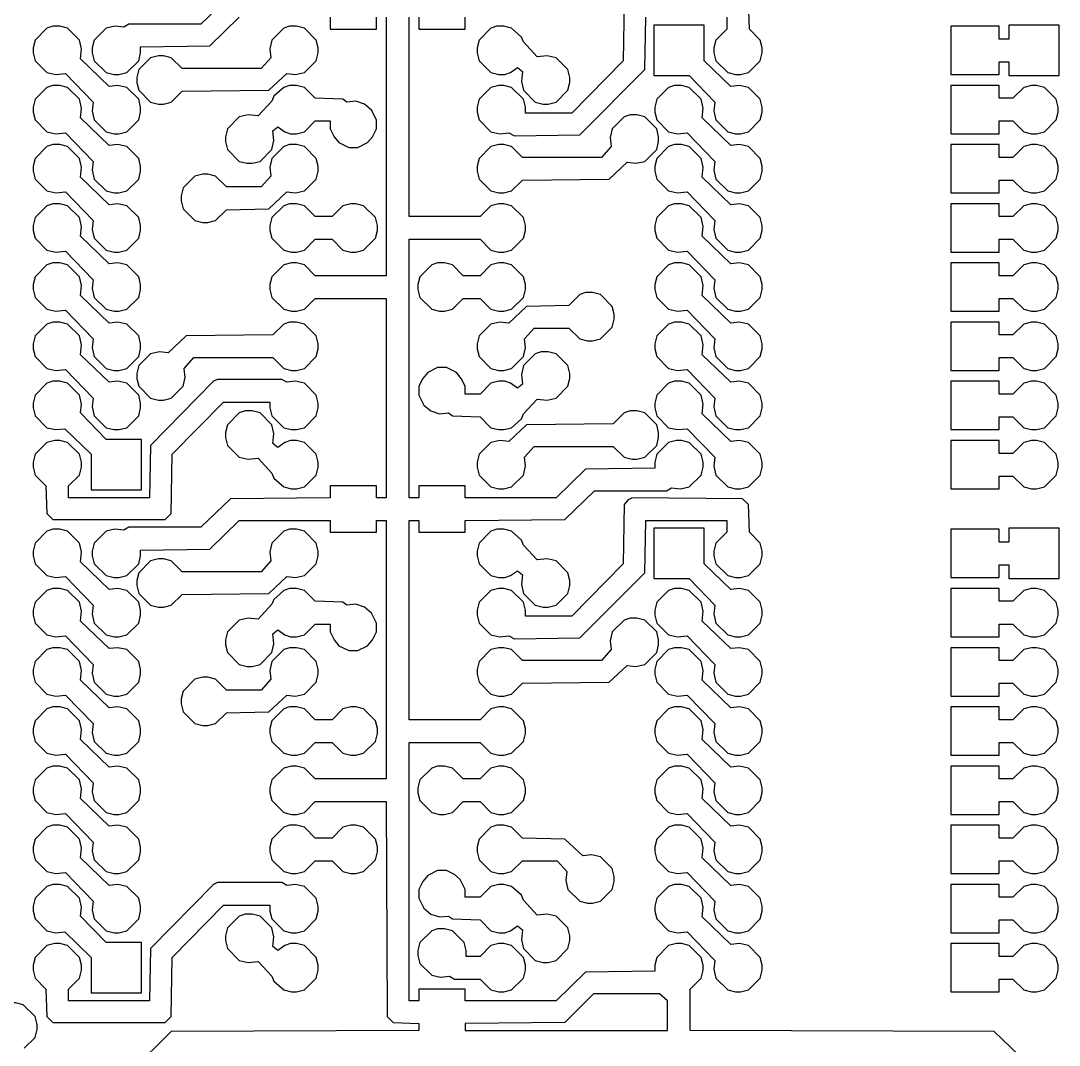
# Model space of a CAD drawing. Header units: millimetres. Extents: x 2 to 82, y 1 to 183.
# Drawn here: x 37.15 to 81.7, y 51.27 to 95.23 of the extents above; entities that cross this region are included whole.
import ezdxf

# ---------------------------------------------------------------- set-up
doc = ezdxf.new("R2010")
doc.units = ezdxf.units.MM
doc.layers.add('Default', color=70, linetype='Continuous')

msp = doc.modelspace()

# ---------------------------------------------------------------- linework, layer by layer
at = {"layer": 'Default'}
for points in [[(46.143333, 96.308333), (44.873333, 95.080667), (41.783, 95.080667), (41.571333, 94.953667), (41.190333, 94.996), (40.809333, 94.911333), (40.301333, 94.403333), (40.216667, 94.064667), (40.216667, 93.853), (40.301333, 93.514333), (40.809333, 93.006333), (41.148, 92.921667), (41.359667, 92.921667), (41.698333, 93.006333), (42.206333, 93.514333), (42.291, 93.853), (42.291, 94.107), (45.254333, 94.149333), (46.524333, 95.377)], [(63.034333, 96.054333), (62.992, 93.514333), (60.790667, 91.270667), (58.801, 91.270667), (58.801, 91.524667), (58.716333, 91.863333), (58.208333, 92.371333), (57.869667, 92.456), (57.658, 92.456), (57.319333, 92.371333), (56.811333, 91.863333), (56.726667, 91.524667), (56.726667, 91.313), (56.811333, 90.974333), (57.319333, 90.466333), (57.700333, 90.381667), (58.081333, 90.424), (58.335333, 90.297), (61.129333, 90.339333), (63.923333, 93.133333), (63.965667, 95.377)], [(67.437, 95.377), (67.437, 94.869), (66.971333, 94.403333), (66.886667, 94.064667), (66.886667, 93.853), (66.971333, 93.514333), (67.479333, 93.006333), (67.818, 92.921667), (68.029667, 92.921667), (68.368333, 93.006333), (68.876333, 93.514333), (68.961, 93.853), (68.961, 94.064667), (68.876333, 94.403333), (68.410667, 94.869), (68.368333, 96.054333)], [(52.832, 95.377), (52.832, 84.285667), (49.784, 84.285667), (49.318333, 84.751333), (48.979667, 84.836), (48.768, 84.836), (48.429333, 84.751333), (47.921333, 84.243333), (47.836667, 83.904667), (47.836667, 83.693), (47.921333, 83.354333), (48.429333, 82.846333), (48.768, 82.761667), (48.979667, 82.761667), (49.318333, 82.846333), (49.784, 83.312), (52.832, 83.312), (52.832, 74.760667), (52.408667, 74.760667), (52.408667, 75.268667), (50.419, 75.268667), (50.419, 74.760667), (46.143333, 74.718333), (44.873333, 73.490667), (41.783, 73.490667), (41.571333, 73.363667), (41.190333, 73.406), (40.809333, 73.321333), (40.301333, 72.813333), (40.216667, 72.474667), (40.216667, 72.263), (40.301333, 71.924333), (40.809333, 71.416333), (41.148, 71.331667), (41.359667, 71.331667), (41.698333, 71.416333), (42.206333, 71.924333), (42.291, 72.263), (42.291, 72.517), (45.254333, 72.559333), (46.524333, 73.787), (50.419, 73.787), (50.419, 73.279), (52.408667, 73.279), (52.408667, 73.787), (52.832, 73.787), (52.832, 62.695667), (49.784, 62.695667), (49.318333, 63.161333), (48.979667, 63.246), (48.768, 63.246), (48.429333, 63.161333), (47.921333, 62.653333), (47.836667, 62.314667), (47.836667, 62.103), (47.921333, 61.764333), (48.429333, 61.256333), (48.768, 61.171667), (48.979667, 61.171667), (49.318333, 61.256333), (49.784, 61.722), (52.832, 61.722), (52.874333, 52.493333), (53.128333, 52.239333), (54.229, 52.197), (54.229, 51.900667), (43.603333, 51.858333), (38.523333, 46.820667)], [(50.419, 95.377), (50.419, 94.869), (52.408667, 94.869), (52.408667, 95.377)], [(80.306333, 50.503667), (78.909333, 51.858333), (65.870667, 51.900667), (65.870667, 53.678667), (66.336333, 54.144333), (66.421, 54.483), (66.421, 54.694667), (66.336333, 55.033333), (65.828333, 55.541333), (65.489667, 55.626), (65.278, 55.626), (64.939333, 55.541333), (64.431333, 55.033333), (64.346667, 54.694667), (64.346667, 54.440667), (61.383333, 54.398333), (60.113333, 53.170667), (56.218667, 53.170667), (56.218667, 53.678667), (54.229, 53.678667), (54.229, 53.170667), (53.805667, 53.170667), (53.805667, 64.262), (56.853667, 64.262), (57.319333, 63.796333), (57.658, 63.711667), (57.869667, 63.711667), (58.208333, 63.796333), (58.716333, 64.304333), (58.801, 64.643), (58.801, 64.854667), (58.716333, 65.193333), (58.208333, 65.701333), (57.869667, 65.786), (57.658, 65.786), (57.319333, 65.701333), (56.853667, 65.235667), (53.805667, 65.235667), (53.805667, 73.787), (54.229, 73.787), (54.229, 73.279), (56.218667, 73.279), (56.218667, 73.787), (60.494333, 73.829333), (61.764333, 75.057), (64.854667, 75.057), (65.066333, 75.184), (65.447333, 75.141667), (65.828333, 75.226333), (66.336333, 75.734333), (66.421, 76.073), (66.421, 76.284667), (66.336333, 76.623333), (65.828333, 77.131333), (65.489667, 77.216), (65.278, 77.216), (64.939333, 77.131333), (64.431333, 76.623333), (64.346667, 76.284667), (64.346667, 76.030667), (61.383333, 75.988333), (60.113333, 74.760667), (56.218667, 74.760667), (56.218667, 75.268667), (54.229, 75.268667), (54.229, 74.760667), (53.805667, 74.760667), (53.805667, 85.852), (56.853667, 85.852), (57.319333, 85.386333), (57.658, 85.301667), (57.869667, 85.301667), (58.208333, 85.386333), (58.716333, 85.894333), (58.801, 86.233), (58.801, 86.444667), (58.716333, 86.783333), (58.208333, 87.291333), (57.869667, 87.376), (57.658, 87.376), (57.319333, 87.291333), (56.853667, 86.825667), (53.805667, 86.825667), (53.805667, 95.377)], [(54.229, 95.377), (54.229, 94.869), (56.218667, 94.869), (56.218667, 95.377)], [(38.523333, 94.996), (38.523333, 94.996), (38.269333, 94.911333), (37.761333, 94.403333), (37.676667, 94.064667), (37.676667, 93.853), (37.761333, 93.514333), (38.269333, 93.006333), (38.650333, 92.921667), (39.073667, 92.964), (40.259, 91.736333), (40.216667, 91.355333), (40.301333, 90.974333), (40.809333, 90.466333), (41.148, 90.381667), (41.359667, 90.381667), (41.698333, 90.466333), (42.206333, 90.974333), (42.291, 91.313), (42.291, 91.524667), (42.206333, 91.863333), (41.698333, 92.371333), (41.317333, 92.456), (40.936333, 92.413667), (39.708667, 93.599), (39.751, 94.022333), (39.666333, 94.403333), (39.158333, 94.911333), (38.819667, 94.996), (38.523333, 94.996)], [(48.683333, 94.996), (48.683333, 94.996), (48.429333, 94.911333), (47.921333, 94.403333), (47.836667, 94.022333), (47.879, 93.641333), (47.455667, 93.175667), (44.069, 93.175667), (43.603333, 93.641333), (43.264667, 93.726), (43.053, 93.726), (42.714333, 93.641333), (42.206333, 93.133333), (42.121667, 92.794667), (42.121667, 92.583), (42.206333, 92.244333), (42.714333, 91.736333), (43.053, 91.651667), (43.264667, 91.651667), (43.603333, 91.736333), (44.069, 92.202), (47.794333, 92.244333), (48.556333, 92.964), (48.937333, 92.921667), (49.318333, 93.006333), (49.826333, 93.514333), (49.911, 93.853), (49.911, 94.064667), (49.826333, 94.403333), (49.318333, 94.911333), (48.979667, 94.996), (48.683333, 94.996)], [(57.573333, 94.996), (57.573333, 94.996), (57.319333, 94.911333), (56.811333, 94.403333), (56.726667, 94.064667), (56.726667, 93.853), (56.811333, 93.514333), (57.319333, 93.006333), (57.658, 92.921667), (57.912, 92.921667), (58.166, 93.006333), (58.462333, 93.218), (58.674, 93.048667), (58.631667, 92.625333), (58.716333, 92.244333), (59.224333, 91.736333), (59.563, 91.651667), (59.774667, 91.651667), (60.113333, 91.736333), (60.621333, 92.244333), (60.706, 92.583), (60.706, 92.794667), (60.621333, 93.133333), (60.113333, 93.641333), (59.732333, 93.726), (59.309, 93.683667), (58.716333, 94.318667), (58.631667, 94.530333), (58.208333, 94.911333), (57.869667, 94.996), (57.573333, 94.996)], [(64.304333, 95.038333), (64.304333, 95.038333), (64.304333, 92.879333), (65.828333, 92.879333), (66.929, 91.736333), (66.886667, 91.355333), (66.971333, 90.974333), (67.479333, 90.466333), (67.818, 90.381667), (68.029667, 90.381667), (68.368333, 90.466333), (68.876333, 90.974333), (68.961, 91.313), (68.961, 91.524667), (68.876333, 91.863333), (68.368333, 92.371333), (67.987333, 92.456), (67.606333, 92.413667), (66.463333, 93.514333), (66.463333, 95.038333), (64.304333, 95.038333)], [(79.544333, 95.038333), (79.544333, 95.038333), (79.544333, 94.445667), (79.121, 94.445667), (79.121, 94.996), (77.046667, 94.996), (77.046667, 92.921667), (79.121, 92.921667), (79.121, 93.472), (79.544333, 93.472), (79.544333, 92.879333), (81.703333, 92.879333), (81.703333, 95.038333), (79.544333, 95.038333)], [(38.523333, 92.456), (38.523333, 92.456), (38.269333, 92.371333), (37.761333, 91.863333), (37.676667, 91.524667), (37.676667, 91.313), (37.761333, 90.974333), (38.269333, 90.466333), (38.650333, 90.381667), (39.073667, 90.424), (40.259, 89.196333), (40.216667, 88.815333), (40.301333, 88.434333), (40.809333, 87.926333), (41.148, 87.841667), (41.359667, 87.841667), (41.698333, 87.926333), (42.206333, 88.434333), (42.291, 88.773), (42.291, 88.984667), (42.206333, 89.323333), (41.698333, 89.831333), (41.317333, 89.916), (40.936333, 89.873667), (39.708667, 91.059), (39.751, 91.482333), (39.666333, 91.863333), (39.158333, 92.371333), (38.819667, 92.456), (38.523333, 92.456)], [(48.683333, 92.456), (48.683333, 92.456), (48.429333, 92.371333), (48.006, 91.990333), (47.921333, 91.778667), (47.328667, 91.143667), (46.905333, 91.186), (46.524333, 91.101333), (46.016333, 90.593333), (45.931667, 90.254667), (45.931667, 90.043), (46.016333, 89.704333), (46.524333, 89.196333), (46.863, 89.111667), (47.074667, 89.111667), (47.413333, 89.196333), (47.921333, 89.704333), (48.006, 90.085333), (47.963667, 90.508667), (48.175333, 90.678), (48.471667, 90.466333), (48.725667, 90.381667), (48.979667, 90.381667), (49.318333, 90.466333), (49.784, 90.932), (50.419, 90.932), (50.419, 90.593333), (50.588333, 90.254667), (50.8, 90.000667), (51.223333, 89.789), (51.604333, 89.789), (52.027667, 90.000667), (52.239333, 90.254667), (52.408667, 90.593333), (52.408667, 90.974333), (52.197, 91.397667), (51.900667, 91.651667), (51.519667, 91.778667), (51.138667, 91.736333), (50.969333, 91.863333), (49.784, 91.905667), (49.318333, 92.371333), (48.979667, 92.456), (48.683333, 92.456)], [(65.193333, 92.456), (65.193333, 92.456), (64.939333, 92.371333), (64.431333, 91.863333), (64.346667, 91.524667), (64.346667, 91.313), (64.431333, 90.974333), (64.939333, 90.466333), (65.320333, 90.381667), (65.743667, 90.424), (66.929, 89.196333), (66.886667, 88.815333), (66.971333, 88.434333), (67.479333, 87.926333), (67.818, 87.841667), (68.029667, 87.841667), (68.368333, 87.926333), (68.876333, 88.434333), (68.961, 88.773), (68.961, 88.984667), (68.876333, 89.323333), (68.368333, 89.831333), (67.987333, 89.916), (67.606333, 89.873667), (66.378667, 91.059), (66.421, 91.482333), (66.336333, 91.863333), (65.828333, 92.371333), (65.489667, 92.456), (65.193333, 92.456)], [(77.046667, 92.456), (77.046667, 92.456), (77.046667, 90.381667), (79.121, 90.381667), (79.121, 90.932), (79.713667, 90.932), (80.179333, 90.466333), (80.518, 90.381667), (80.729667, 90.381667), (81.068333, 90.466333), (81.576333, 90.974333), (81.661, 91.313), (81.661, 91.524667), (81.576333, 91.863333), (81.068333, 92.371333), (80.729667, 92.456), (80.518, 92.456), (80.179333, 92.371333), (79.713667, 91.905667), (79.121, 91.905667), (79.121, 92.456), (77.046667, 92.456)], [(63.288333, 91.186), (63.288333, 91.186), (63.034333, 91.101333), (62.526333, 90.593333), (62.441667, 90.212333), (62.484, 89.831333), (62.060667, 89.365667), (58.674, 89.365667), (58.208333, 89.831333), (57.869667, 89.916), (57.658, 89.916), (57.319333, 89.831333), (56.811333, 89.323333), (56.726667, 88.984667), (56.726667, 88.773), (56.811333, 88.434333), (57.319333, 87.926333), (57.658, 87.841667), (57.869667, 87.841667), (58.208333, 87.926333), (58.674, 88.392), (62.399333, 88.434333), (63.161333, 89.154), (63.542333, 89.111667), (63.923333, 89.196333), (64.431333, 89.704333), (64.516, 90.043), (64.516, 90.254667), (64.431333, 90.593333), (63.923333, 91.101333), (63.584667, 91.186), (63.288333, 91.186)], [(38.523333, 89.916), (38.523333, 89.916), (38.269333, 89.831333), (37.761333, 89.323333), (37.676667, 88.984667), (37.676667, 88.773), (37.761333, 88.434333), (38.269333, 87.926333), (38.650333, 87.841667), (39.073667, 87.884), (40.259, 86.656333), (40.216667, 86.275333), (40.301333, 85.894333), (40.809333, 85.386333), (41.148, 85.301667), (41.359667, 85.301667), (41.698333, 85.386333), (42.206333, 85.894333), (42.291, 86.233), (42.291, 86.444667), (42.206333, 86.783333), (41.698333, 87.291333), (41.317333, 87.376), (40.936333, 87.333667), (39.708667, 88.519), (39.751, 88.942333), (39.666333, 89.323333), (39.158333, 89.831333), (38.819667, 89.916), (38.523333, 89.916)], [(48.683333, 89.916), (48.683333, 89.916), (48.429333, 89.831333), (47.921333, 89.323333), (47.836667, 88.942333), (47.879, 88.561333), (47.455667, 88.095667), (45.974, 88.095667), (45.508333, 88.561333), (45.169667, 88.646), (44.958, 88.646), (44.619333, 88.561333), (44.111333, 88.053333), (44.026667, 87.714667), (44.026667, 87.503), (44.111333, 87.164333), (44.619333, 86.656333), (44.958, 86.571667), (45.169667, 86.571667), (45.508333, 86.656333), (45.974, 87.122), (47.794333, 87.164333), (48.556333, 87.884), (48.937333, 87.841667), (49.318333, 87.926333), (49.826333, 88.434333), (49.911, 88.773), (49.911, 88.984667), (49.826333, 89.323333), (49.318333, 89.831333), (48.979667, 89.916), (48.683333, 89.916)], [(65.193333, 89.916), (65.193333, 89.916), (64.939333, 89.831333), (64.431333, 89.323333), (64.346667, 88.984667), (64.346667, 88.773), (64.431333, 88.434333), (64.939333, 87.926333), (65.320333, 87.841667), (65.743667, 87.884), (66.929, 86.656333), (66.886667, 86.275333), (66.971333, 85.894333), (67.479333, 85.386333), (67.818, 85.301667), (68.029667, 85.301667), (68.368333, 85.386333), (68.876333, 85.894333), (68.961, 86.233), (68.961, 86.444667), (68.876333, 86.783333), (68.368333, 87.291333), (67.987333, 87.376), (67.606333, 87.333667), (66.378667, 88.519), (66.421, 88.942333), (66.336333, 89.323333), (65.828333, 89.831333), (65.489667, 89.916), (65.193333, 89.916)], [(77.046667, 89.916), (77.046667, 89.916), (77.046667, 87.841667), (79.121, 87.841667), (79.121, 88.392), (79.713667, 88.392), (80.179333, 87.926333), (80.518, 87.841667), (80.729667, 87.841667), (81.068333, 87.926333), (81.576333, 88.434333), (81.661, 88.773), (81.661, 88.984667), (81.576333, 89.323333), (81.068333, 89.831333), (80.729667, 89.916), (80.518, 89.916), (80.179333, 89.831333), (79.713667, 89.365667), (79.121, 89.365667), (79.121, 89.916), (77.046667, 89.916)], [(38.523333, 87.376), (38.523333, 87.376), (38.269333, 87.291333), (37.761333, 86.783333), (37.676667, 86.444667), (37.676667, 86.233), (37.761333, 85.894333), (38.269333, 85.386333), (38.650333, 85.301667), (39.073667, 85.344), (40.259, 84.116333), (40.216667, 83.735333), (40.301333, 83.354333), (40.809333, 82.846333), (41.148, 82.761667), (41.359667, 82.761667), (41.698333, 82.846333), (42.206333, 83.354333), (42.291, 83.693), (42.291, 83.904667), (42.206333, 84.243333), (41.698333, 84.751333), (41.317333, 84.836), (40.936333, 84.793667), (39.708667, 85.979), (39.751, 86.402333), (39.666333, 86.783333), (39.158333, 87.291333), (38.819667, 87.376), (38.523333, 87.376)], [(48.683333, 87.376), (48.683333, 87.376), (48.429333, 87.291333), (47.921333, 86.783333), (47.836667, 86.444667), (47.836667, 86.233), (47.921333, 85.894333), (48.429333, 85.386333), (48.768, 85.301667), (48.979667, 85.301667), (49.318333, 85.386333), (49.784, 85.852), (50.503667, 85.852), (50.969333, 85.386333), (51.308, 85.301667), (51.519667, 85.301667), (51.858333, 85.386333), (52.366333, 85.894333), (52.451, 86.233), (52.451, 86.444667), (52.366333, 86.783333), (51.858333, 87.291333), (51.519667, 87.376), (51.308, 87.376), (50.969333, 87.291333), (50.503667, 86.825667), (49.784, 86.825667), (49.318333, 87.291333), (48.979667, 87.376), (48.683333, 87.376)], [(65.193333, 87.376), (65.193333, 87.376), (64.939333, 87.291333), (64.431333, 86.783333), (64.346667, 86.444667), (64.346667, 86.233), (64.431333, 85.894333), (64.939333, 85.386333), (65.320333, 85.301667), (65.743667, 85.344), (66.929, 84.116333), (66.886667, 83.735333), (66.971333, 83.354333), (67.479333, 82.846333), (67.818, 82.761667), (68.029667, 82.761667), (68.368333, 82.846333), (68.876333, 83.354333), (68.961, 83.693), (68.961, 83.904667), (68.876333, 84.243333), (68.368333, 84.751333), (67.987333, 84.836), (67.606333, 84.793667), (66.378667, 85.979), (66.421, 86.402333), (66.336333, 86.783333), (65.828333, 87.291333), (65.489667, 87.376), (65.193333, 87.376)], [(77.046667, 87.376), (77.046667, 87.376), (77.046667, 85.301667), (79.121, 85.301667), (79.121, 85.852), (79.713667, 85.852), (80.179333, 85.386333), (80.518, 85.301667), (80.729667, 85.301667), (81.068333, 85.386333), (81.576333, 85.894333), (81.661, 86.233), (81.661, 86.444667), (81.576333, 86.783333), (81.068333, 87.291333), (80.729667, 87.376), (80.518, 87.376), (80.179333, 87.291333), (79.713667, 86.825667), (79.121, 86.825667), (79.121, 87.376), (77.046667, 87.376)], [(38.523333, 84.836), (38.523333, 84.836), (38.269333, 84.751333), (37.761333, 84.243333), (37.676667, 83.904667), (37.676667, 83.693), (37.761333, 83.354333), (38.269333, 82.846333), (38.650333, 82.761667), (39.073667, 82.804), (40.259, 81.576333), (40.216667, 81.195333), (40.301333, 80.814333), (40.809333, 80.306333), (41.148, 80.221667), (41.359667, 80.221667), (41.698333, 80.306333), (42.206333, 80.814333), (42.291, 81.153), (42.291, 81.364667), (42.206333, 81.703333), (41.698333, 82.211333), (41.317333, 82.296), (40.936333, 82.253667), (39.708667, 83.439), (39.751, 83.862333), (39.666333, 84.243333), (39.158333, 84.751333), (38.819667, 84.836), (38.523333, 84.836)], [(55.033333, 84.836), (55.033333, 84.836), (54.779333, 84.751333), (54.271333, 84.243333), (54.186667, 83.904667), (54.186667, 83.693), (54.271333, 83.354333), (54.779333, 82.846333), (55.118, 82.761667), (55.329667, 82.761667), (55.668333, 82.846333), (56.134, 83.312), (56.853667, 83.312), (57.319333, 82.846333), (57.658, 82.761667), (57.869667, 82.761667), (58.208333, 82.846333), (58.716333, 83.354333), (58.801, 83.693), (58.801, 83.904667), (58.716333, 84.243333), (58.208333, 84.751333), (57.869667, 84.836), (57.658, 84.836), (57.319333, 84.751333), (56.853667, 84.285667), (56.134, 84.285667), (55.668333, 84.751333), (55.329667, 84.836), (55.033333, 84.836)], [(65.193333, 84.836), (65.193333, 84.836), (64.939333, 84.751333), (64.431333, 84.243333), (64.346667, 83.904667), (64.346667, 83.693), (64.431333, 83.354333), (64.939333, 82.846333), (65.320333, 82.761667), (65.743667, 82.804), (66.929, 81.576333), (66.886667, 81.195333), (66.971333, 80.814333), (67.479333, 80.306333), (67.818, 80.221667), (68.029667, 80.221667), (68.368333, 80.306333), (68.876333, 80.814333), (68.961, 81.153), (68.961, 81.364667), (68.876333, 81.703333), (68.368333, 82.211333), (67.987333, 82.296), (67.606333, 82.253667), (66.378667, 83.439), (66.421, 83.862333), (66.336333, 84.243333), (65.828333, 84.751333), (65.489667, 84.836), (65.193333, 84.836)], [(77.046667, 84.836), (77.046667, 84.836), (77.046667, 82.761667), (79.121, 82.761667), (79.121, 83.312), (79.713667, 83.312), (80.179333, 82.846333), (80.518, 82.761667), (80.729667, 82.761667), (81.068333, 82.846333), (81.576333, 83.354333), (81.661, 83.693), (81.661, 83.904667), (81.576333, 84.243333), (81.068333, 84.751333), (80.729667, 84.836), (80.518, 84.836), (80.179333, 84.751333), (79.713667, 84.285667), (79.121, 84.285667), (79.121, 84.836), (77.046667, 84.836)], [(61.383333, 83.566), (61.383333, 83.566), (61.129333, 83.481333), (60.663667, 83.015667), (58.843333, 82.973333), (58.081333, 82.253667), (57.700333, 82.296), (57.319333, 82.211333), (56.811333, 81.703333), (56.726667, 81.364667), (56.726667, 81.153), (56.811333, 80.814333), (57.319333, 80.306333), (57.658, 80.221667), (57.869667, 80.221667), (58.208333, 80.306333), (58.716333, 80.814333), (58.801, 81.195333), (58.758667, 81.576333), (59.182, 82.042), (60.663667, 82.042), (61.129333, 81.576333), (61.468, 81.491667), (61.679667, 81.491667), (62.018333, 81.576333), (62.526333, 82.084333), (62.611, 82.423), (62.611, 82.634667), (62.526333, 82.973333), (62.018333, 83.481333), (61.679667, 83.566), (61.383333, 83.566)], [(38.523333, 82.296), (38.523333, 82.296), (38.269333, 82.211333), (37.761333, 81.703333), (37.676667, 81.364667), (37.676667, 81.153), (37.761333, 80.814333), (38.269333, 80.306333), (38.650333, 80.221667), (39.073667, 80.264), (40.259, 79.036333), (40.216667, 78.655333), (40.301333, 78.274333), (40.809333, 77.766333), (41.148, 77.681667), (41.359667, 77.681667), (41.698333, 77.766333), (42.206333, 78.274333), (42.291, 78.613), (42.291, 78.824667), (42.206333, 79.163333), (41.698333, 79.671333), (41.317333, 79.756), (40.936333, 79.713667), (39.708667, 80.899), (39.751, 81.322333), (39.666333, 81.703333), (39.158333, 82.211333), (38.819667, 82.296), (38.523333, 82.296)], [(48.683333, 82.296), (48.683333, 82.296), (48.429333, 82.211333), (47.963667, 81.745667), (44.238333, 81.703333), (43.476333, 80.983667), (43.095333, 81.026), (42.714333, 80.941333), (42.206333, 80.433333), (42.121667, 80.094667), (42.121667, 79.883), (42.206333, 79.544333), (42.714333, 79.036333), (43.053, 78.951667), (43.264667, 78.951667), (43.603333, 79.036333), (44.111333, 79.544333), (44.196, 79.925333), (44.153667, 80.306333), (44.577, 80.772), (47.963667, 80.772), (48.429333, 80.306333), (48.768, 80.221667), (48.979667, 80.221667), (49.318333, 80.306333), (49.826333, 80.814333), (49.911, 81.153), (49.911, 81.364667), (49.826333, 81.703333), (49.318333, 82.211333), (48.979667, 82.296), (48.683333, 82.296)], [(65.193333, 82.296), (65.193333, 82.296), (64.939333, 82.211333), (64.431333, 81.703333), (64.346667, 81.364667), (64.346667, 81.153), (64.431333, 80.814333), (64.939333, 80.306333), (65.320333, 80.221667), (65.743667, 80.264), (66.929, 79.036333), (66.886667, 78.655333), (66.971333, 78.274333), (67.479333, 77.766333), (67.818, 77.681667), (68.029667, 77.681667), (68.368333, 77.766333), (68.876333, 78.274333), (68.961, 78.613), (68.961, 78.824667), (68.876333, 79.163333), (68.368333, 79.671333), (67.987333, 79.756), (67.606333, 79.713667), (66.378667, 80.899), (66.421, 81.322333), (66.336333, 81.703333), (65.828333, 82.211333), (65.489667, 82.296), (65.193333, 82.296)], [(77.046667, 82.296), (77.046667, 82.296), (77.046667, 80.221667), (79.121, 80.221667), (79.121, 80.772), (79.713667, 80.772), (80.179333, 80.306333), (80.518, 80.221667), (80.729667, 80.221667), (81.068333, 80.306333), (81.576333, 80.814333), (81.661, 81.153), (81.661, 81.364667), (81.576333, 81.703333), (81.068333, 82.211333), (80.729667, 82.296), (80.518, 82.296), (80.179333, 82.211333), (79.713667, 81.745667), (79.121, 81.745667), (79.121, 82.296), (77.046667, 82.296)], [(59.478333, 81.026), (59.478333, 81.026), (59.224333, 80.941333), (58.716333, 80.433333), (58.631667, 80.052333), (58.674, 79.629), (58.462333, 79.459667), (58.166, 79.671333), (57.912, 79.756), (57.658, 79.756), (57.319333, 79.671333), (56.853667, 79.205667), (56.218667, 79.205667), (56.218667, 79.544333), (56.049333, 79.883), (55.837667, 80.137), (55.414333, 80.348667), (55.033333, 80.348667), (54.61, 80.137), (54.398333, 79.883), (54.229, 79.544333), (54.229, 79.163333), (54.440667, 78.74), (54.737, 78.486), (55.118, 78.359), (55.499, 78.401333), (55.668333, 78.274333), (56.853667, 78.232), (57.319333, 77.766333), (57.658, 77.681667), (57.869667, 77.681667), (58.208333, 77.766333), (58.631667, 78.147333), (58.716333, 78.359), (59.309, 78.994), (59.732333, 78.951667), (60.113333, 79.036333), (60.621333, 79.544333), (60.706, 79.883), (60.706, 80.094667), (60.621333, 80.433333), (60.113333, 80.941333), (59.774667, 81.026), (59.478333, 81.026)], [(45.593, 79.840667), (45.593, 79.840667), (45.423667, 79.756), (42.714333, 77.004333), (42.672, 74.760667), (39.200667, 74.760667), (39.200667, 75.268667), (39.666333, 75.734333), (39.751, 76.073), (39.751, 76.284667), (39.666333, 76.623333), (39.158333, 77.131333), (38.819667, 77.216), (38.608, 77.216), (38.269333, 77.131333), (37.761333, 76.623333), (37.676667, 76.284667), (37.676667, 76.073), (37.761333, 75.734333), (38.227, 75.268667), (38.269333, 74.083333), (38.523333, 73.829333), (43.349333, 73.829333), (43.603333, 74.083333), (43.645667, 76.623333), (45.847, 78.867), (47.836667, 78.867), (47.836667, 78.613), (47.921333, 78.274333), (48.429333, 77.766333), (48.768, 77.681667), (48.979667, 77.681667), (49.318333, 77.766333), (49.826333, 78.274333), (49.911, 78.613), (49.911, 78.824667), (49.826333, 79.163333), (49.318333, 79.671333), (48.937333, 79.756), (48.556333, 79.713667), (48.344667, 79.840667), (45.593, 79.840667)], [(38.523333, 79.756), (38.523333, 79.756), (38.269333, 79.671333), (37.761333, 79.163333), (37.676667, 78.824667), (37.676667, 78.613), (37.761333, 78.274333), (38.269333, 77.766333), (38.650333, 77.681667), (39.031333, 77.724), (40.174333, 76.623333), (40.174333, 75.099333), (42.333333, 75.099333), (42.333333, 77.258333), (40.809333, 77.258333), (39.708667, 78.401333), (39.751, 78.782333), (39.666333, 79.163333), (39.158333, 79.671333), (38.819667, 79.756), (38.523333, 79.756)], [(65.193333, 79.756), (65.193333, 79.756), (64.939333, 79.671333), (64.431333, 79.163333), (64.346667, 78.824667), (64.346667, 78.613), (64.431333, 78.274333), (64.939333, 77.766333), (65.320333, 77.681667), (65.743667, 77.724), (66.929, 76.496333), (66.886667, 76.115333), (66.971333, 75.734333), (67.479333, 75.226333), (67.818, 75.141667), (68.029667, 75.141667), (68.368333, 75.226333), (68.876333, 75.734333), (68.961, 76.073), (68.961, 76.284667), (68.876333, 76.623333), (68.368333, 77.131333), (67.987333, 77.216), (67.606333, 77.173667), (66.378667, 78.359), (66.421, 78.782333), (66.336333, 79.163333), (65.828333, 79.671333), (65.489667, 79.756), (65.193333, 79.756)], [(77.046667, 79.756), (77.046667, 79.756), (77.046667, 77.681667), (79.121, 77.681667), (79.121, 78.232), (79.713667, 78.232), (80.179333, 77.766333), (80.518, 77.681667), (80.729667, 77.681667), (81.068333, 77.766333), (81.576333, 78.274333), (81.661, 78.613), (81.661, 78.824667), (81.576333, 79.163333), (81.068333, 79.671333), (80.729667, 79.756), (80.518, 79.756), (80.179333, 79.671333), (79.713667, 79.205667), (79.121, 79.205667), (79.121, 79.756), (77.046667, 79.756)], [(46.778333, 78.486), (46.778333, 78.486), (46.524333, 78.401333), (46.016333, 77.893333), (45.931667, 77.554667), (45.931667, 77.343), (46.016333, 77.004333), (46.524333, 76.496333), (46.905333, 76.411667), (47.328667, 76.454), (47.921333, 75.819), (48.006, 75.607333), (48.429333, 75.226333), (48.768, 75.141667), (48.979667, 75.141667), (49.318333, 75.226333), (49.826333, 75.734333), (49.911, 76.073), (49.911, 76.284667), (49.826333, 76.623333), (49.318333, 77.131333), (48.979667, 77.216), (48.725667, 77.216), (48.471667, 77.131333), (48.175333, 76.919667), (47.963667, 77.089), (48.006, 77.512333), (47.921333, 77.893333), (47.413333, 78.401333), (47.074667, 78.486), (46.778333, 78.486)], [(63.288333, 78.486), (63.288333, 78.486), (63.034333, 78.401333), (62.568667, 77.935667), (58.843333, 77.893333), (58.081333, 77.173667), (57.700333, 77.216), (57.319333, 77.131333), (56.811333, 76.623333), (56.726667, 76.284667), (56.726667, 76.073), (56.811333, 75.734333), (57.319333, 75.226333), (57.658, 75.141667), (57.869667, 75.141667), (58.208333, 75.226333), (58.716333, 75.734333), (58.801, 76.115333), (58.758667, 76.496333), (59.182, 76.962), (62.568667, 76.962), (63.034333, 76.496333), (63.373, 76.411667), (63.584667, 76.411667), (63.923333, 76.496333), (64.431333, 77.004333), (64.516, 77.343), (64.516, 77.554667), (64.431333, 77.893333), (63.923333, 78.401333), (63.584667, 78.486), (63.288333, 78.486)], [(77.046667, 77.216), (77.046667, 77.216), (77.046667, 75.141667), (79.121, 75.141667), (79.121, 75.692), (79.713667, 75.692), (80.179333, 75.226333), (80.518, 75.141667), (80.729667, 75.141667), (81.068333, 75.226333), (81.576333, 75.734333), (81.661, 76.073), (81.661, 76.284667), (81.576333, 76.623333), (81.068333, 77.131333), (80.729667, 77.216), (80.518, 77.216), (80.179333, 77.131333), (79.713667, 76.665667), (79.121, 76.665667), (79.121, 77.216), (77.046667, 77.216)], [(63.373, 74.760667), (63.373, 74.760667), (63.203667, 74.676), (63.034333, 74.464333), (62.992, 71.924333), (60.790667, 69.680667), (58.801, 69.680667), (58.801, 69.934667), (58.716333, 70.273333), (58.208333, 70.781333), (57.869667, 70.866), (57.658, 70.866), (57.319333, 70.781333), (56.811333, 70.273333), (56.726667, 69.934667), (56.726667, 69.723), (56.811333, 69.384333), (57.319333, 68.876333), (57.700333, 68.791667), (58.081333, 68.834), (58.335333, 68.707), (61.129333, 68.749333), (63.923333, 71.543333), (63.965667, 73.787), (67.437, 73.787), (67.437, 73.279), (66.971333, 72.813333), (66.886667, 72.474667), (66.886667, 72.263), (66.971333, 71.924333), (67.479333, 71.416333), (67.818, 71.331667), (68.029667, 71.331667), (68.368333, 71.416333), (68.876333, 71.924333), (68.961, 72.263), (68.961, 72.474667), (68.876333, 72.813333), (68.410667, 73.279), (68.368333, 74.464333), (68.114333, 74.718333), (63.373, 74.760667)], [(38.523333, 73.406), (38.523333, 73.406), (38.269333, 73.321333), (37.761333, 72.813333), (37.676667, 72.474667), (37.676667, 72.263), (37.761333, 71.924333), (38.269333, 71.416333), (38.650333, 71.331667), (39.073667, 71.374), (40.259, 70.146333), (40.216667, 69.765333), (40.301333, 69.384333), (40.809333, 68.876333), (41.148, 68.791667), (41.359667, 68.791667), (41.698333, 68.876333), (42.206333, 69.384333), (42.291, 69.723), (42.291, 69.934667), (42.206333, 70.273333), (41.698333, 70.781333), (41.317333, 70.866), (40.936333, 70.823667), (39.708667, 72.009), (39.751, 72.432333), (39.666333, 72.813333), (39.158333, 73.321333), (38.819667, 73.406), (38.523333, 73.406)], [(48.683333, 73.406), (48.683333, 73.406), (48.429333, 73.321333), (47.921333, 72.813333), (47.836667, 72.432333), (47.879, 72.051333), (47.455667, 71.585667), (44.069, 71.585667), (43.603333, 72.051333), (43.264667, 72.136), (43.053, 72.136), (42.714333, 72.051333), (42.206333, 71.543333), (42.121667, 71.204667), (42.121667, 70.993), (42.206333, 70.654333), (42.714333, 70.146333), (43.053, 70.061667), (43.264667, 70.061667), (43.603333, 70.146333), (44.069, 70.612), (47.794333, 70.654333), (48.556333, 71.374), (48.937333, 71.331667), (49.318333, 71.416333), (49.826333, 71.924333), (49.911, 72.263), (49.911, 72.474667), (49.826333, 72.813333), (49.318333, 73.321333), (48.979667, 73.406), (48.683333, 73.406)], [(57.573333, 73.406), (57.573333, 73.406), (57.319333, 73.321333), (56.811333, 72.813333), (56.726667, 72.474667), (56.726667, 72.263), (56.811333, 71.924333), (57.319333, 71.416333), (57.658, 71.331667), (57.912, 71.331667), (58.166, 71.416333), (58.462333, 71.628), (58.674, 71.458667), (58.631667, 71.035333), (58.716333, 70.654333), (59.224333, 70.146333), (59.563, 70.061667), (59.774667, 70.061667), (60.113333, 70.146333), (60.621333, 70.654333), (60.706, 70.993), (60.706, 71.204667), (60.621333, 71.543333), (60.113333, 72.051333), (59.732333, 72.136), (59.309, 72.093667), (58.716333, 72.728667), (58.631667, 72.940333), (58.208333, 73.321333), (57.869667, 73.406), (57.573333, 73.406)], [(64.304333, 73.448333), (64.304333, 73.448333), (64.304333, 71.289333), (65.828333, 71.289333), (66.929, 70.146333), (66.886667, 69.765333), (66.971333, 69.384333), (67.479333, 68.876333), (67.818, 68.791667), (68.029667, 68.791667), (68.368333, 68.876333), (68.876333, 69.384333), (68.961, 69.723), (68.961, 69.934667), (68.876333, 70.273333), (68.368333, 70.781333), (67.987333, 70.866), (67.606333, 70.823667), (66.463333, 71.924333), (66.463333, 73.448333), (64.304333, 73.448333)], [(79.544333, 73.448333), (79.544333, 73.448333), (79.544333, 72.855667), (79.121, 72.855667), (79.121, 73.406), (77.046667, 73.406), (77.046667, 71.331667), (79.121, 71.331667), (79.121, 71.882), (79.544333, 71.882), (79.544333, 71.289333), (81.703333, 71.289333), (81.703333, 73.448333), (79.544333, 73.448333)], [(38.523333, 70.866), (38.523333, 70.866), (38.269333, 70.781333), (37.761333, 70.273333), (37.676667, 69.934667), (37.676667, 69.723), (37.761333, 69.384333), (38.269333, 68.876333), (38.650333, 68.791667), (39.073667, 68.834), (40.259, 67.606333), (40.216667, 67.225333), (40.301333, 66.844333), (40.809333, 66.336333), (41.148, 66.251667), (41.359667, 66.251667), (41.698333, 66.336333), (42.206333, 66.844333), (42.291, 67.183), (42.291, 67.394667), (42.206333, 67.733333), (41.698333, 68.241333), (41.317333, 68.326), (40.936333, 68.283667), (39.708667, 69.469), (39.751, 69.892333), (39.666333, 70.273333), (39.158333, 70.781333), (38.819667, 70.866), (38.523333, 70.866)], [(48.683333, 70.866), (48.683333, 70.866), (48.429333, 70.781333), (48.006, 70.400333), (47.921333, 70.188667), (47.328667, 69.553667), (46.905333, 69.596), (46.524333, 69.511333), (46.016333, 69.003333), (45.931667, 68.664667), (45.931667, 68.453), (46.016333, 68.114333), (46.524333, 67.606333), (46.863, 67.521667), (47.074667, 67.521667), (47.413333, 67.606333), (47.921333, 68.114333), (48.006, 68.495333), (47.963667, 68.918667), (48.175333, 69.088), (48.471667, 68.876333), (48.725667, 68.791667), (48.979667, 68.791667), (49.318333, 68.876333), (49.784, 69.342), (50.419, 69.342), (50.419, 69.003333), (50.588333, 68.664667), (50.8, 68.410667), (51.223333, 68.199), (51.604333, 68.199), (52.027667, 68.410667), (52.239333, 68.664667), (52.408667, 69.003333), (52.408667, 69.384333), (52.197, 69.807667), (51.900667, 70.061667), (51.519667, 70.188667), (51.138667, 70.146333), (50.969333, 70.273333), (49.784, 70.315667), (49.318333, 70.781333), (48.979667, 70.866), (48.683333, 70.866)], [(65.193333, 70.866), (65.193333, 70.866), (64.939333, 70.781333), (64.431333, 70.273333), (64.346667, 69.934667), (64.346667, 69.723), (64.431333, 69.384333), (64.939333, 68.876333), (65.320333, 68.791667), (65.743667, 68.834), (66.929, 67.606333), (66.886667, 67.225333), (66.971333, 66.844333), (67.479333, 66.336333), (67.818, 66.251667), (68.029667, 66.251667), (68.368333, 66.336333), (68.876333, 66.844333), (68.961, 67.183), (68.961, 67.394667), (68.876333, 67.733333), (68.368333, 68.241333), (67.987333, 68.326), (67.606333, 68.283667), (66.378667, 69.469), (66.421, 69.892333), (66.336333, 70.273333), (65.828333, 70.781333), (65.489667, 70.866), (65.193333, 70.866)], [(77.046667, 70.866), (77.046667, 70.866), (77.046667, 68.791667), (79.121, 68.791667), (79.121, 69.342), (79.713667, 69.342), (80.179333, 68.876333), (80.518, 68.791667), (80.729667, 68.791667), (81.068333, 68.876333), (81.576333, 69.384333), (81.661, 69.723), (81.661, 69.934667), (81.576333, 70.273333), (81.068333, 70.781333), (80.729667, 70.866), (80.518, 70.866), (80.179333, 70.781333), (79.713667, 70.315667), (79.121, 70.315667), (79.121, 70.866), (77.046667, 70.866)], [(63.288333, 69.596), (63.288333, 69.596), (63.034333, 69.511333), (62.526333, 69.003333), (62.441667, 68.622333), (62.484, 68.241333), (62.060667, 67.775667), (58.674, 67.775667), (58.208333, 68.241333), (57.869667, 68.326), (57.658, 68.326), (57.319333, 68.241333), (56.811333, 67.733333), (56.726667, 67.394667), (56.726667, 67.183), (56.811333, 66.844333), (57.319333, 66.336333), (57.658, 66.251667), (57.869667, 66.251667), (58.208333, 66.336333), (58.674, 66.802), (62.399333, 66.844333), (63.161333, 67.564), (63.542333, 67.521667), (63.923333, 67.606333), (64.431333, 68.114333), (64.516, 68.453), (64.516, 68.664667), (64.431333, 69.003333), (63.923333, 69.511333), (63.584667, 69.596), (63.288333, 69.596)], [(38.523333, 68.326), (38.523333, 68.326), (38.269333, 68.241333), (37.761333, 67.733333), (37.676667, 67.394667), (37.676667, 67.183), (37.761333, 66.844333), (38.269333, 66.336333), (38.650333, 66.251667), (39.073667, 66.294), (40.259, 65.066333), (40.216667, 64.685333), (40.301333, 64.304333), (40.809333, 63.796333), (41.148, 63.711667), (41.359667, 63.711667), (41.698333, 63.796333), (42.206333, 64.304333), (42.291, 64.643), (42.291, 64.854667), (42.206333, 65.193333), (41.698333, 65.701333), (41.317333, 65.786), (40.936333, 65.743667), (39.708667, 66.929), (39.751, 67.352333), (39.666333, 67.733333), (39.158333, 68.241333), (38.819667, 68.326), (38.523333, 68.326)], [(48.683333, 68.326), (48.683333, 68.326), (48.429333, 68.241333), (47.921333, 67.733333), (47.836667, 67.352333), (47.879, 66.971333), (47.455667, 66.505667), (45.974, 66.505667), (45.508333, 66.971333), (45.169667, 67.056), (44.958, 67.056), (44.619333, 66.971333), (44.111333, 66.463333), (44.026667, 66.124667), (44.026667, 65.913), (44.111333, 65.574333), (44.619333, 65.066333), (44.958, 64.981667), (45.169667, 64.981667), (45.508333, 65.066333), (45.974, 65.532), (47.794333, 65.574333), (48.556333, 66.294), (48.937333, 66.251667), (49.318333, 66.336333), (49.826333, 66.844333), (49.911, 67.183), (49.911, 67.394667), (49.826333, 67.733333), (49.318333, 68.241333), (48.979667, 68.326), (48.683333, 68.326)], [(65.193333, 68.326), (65.193333, 68.326), (64.939333, 68.241333), (64.431333, 67.733333), (64.346667, 67.394667), (64.346667, 67.183), (64.431333, 66.844333), (64.939333, 66.336333), (65.320333, 66.251667), (65.743667, 66.294), (66.929, 65.066333), (66.886667, 64.685333), (66.971333, 64.304333), (67.479333, 63.796333), (67.818, 63.711667), (68.029667, 63.711667), (68.368333, 63.796333), (68.876333, 64.304333), (68.961, 64.643), (68.961, 64.854667), (68.876333, 65.193333), (68.368333, 65.701333), (67.987333, 65.786), (67.606333, 65.743667), (66.378667, 66.929), (66.421, 67.352333), (66.336333, 67.733333), (65.828333, 68.241333), (65.489667, 68.326), (65.193333, 68.326)], [(77.046667, 68.326), (77.046667, 68.326), (77.046667, 66.251667), (79.121, 66.251667), (79.121, 66.802), (79.713667, 66.802), (80.179333, 66.336333), (80.518, 66.251667), (80.729667, 66.251667), (81.068333, 66.336333), (81.576333, 66.844333), (81.661, 67.183), (81.661, 67.394667), (81.576333, 67.733333), (81.068333, 68.241333), (80.729667, 68.326), (80.518, 68.326), (80.179333, 68.241333), (79.713667, 67.775667), (79.121, 67.775667), (79.121, 68.326), (77.046667, 68.326)], [(38.523333, 65.786), (38.523333, 65.786), (38.269333, 65.701333), (37.761333, 65.193333), (37.676667, 64.854667), (37.676667, 64.643), (37.761333, 64.304333), (38.269333, 63.796333), (38.650333, 63.711667), (39.073667, 63.754), (40.259, 62.526333), (40.216667, 62.145333), (40.301333, 61.764333), (40.809333, 61.256333), (41.148, 61.171667), (41.359667, 61.171667), (41.698333, 61.256333), (42.206333, 61.764333), (42.291, 62.103), (42.291, 62.314667), (42.206333, 62.653333), (41.698333, 63.161333), (41.317333, 63.246), (40.936333, 63.203667), (39.708667, 64.389), (39.751, 64.812333), (39.666333, 65.193333), (39.158333, 65.701333), (38.819667, 65.786), (38.523333, 65.786)], [(48.683333, 65.786), (48.683333, 65.786), (48.429333, 65.701333), (47.921333, 65.193333), (47.836667, 64.854667), (47.836667, 64.643), (47.921333, 64.304333), (48.429333, 63.796333), (48.768, 63.711667), (48.979667, 63.711667), (49.318333, 63.796333), (49.784, 64.262), (50.503667, 64.262), (50.969333, 63.796333), (51.308, 63.711667), (51.519667, 63.711667), (51.858333, 63.796333), (52.366333, 64.304333), (52.451, 64.643), (52.451, 64.854667), (52.366333, 65.193333), (51.858333, 65.701333), (51.519667, 65.786), (51.308, 65.786), (50.969333, 65.701333), (50.503667, 65.235667), (49.784, 65.235667), (49.318333, 65.701333), (48.979667, 65.786), (48.683333, 65.786)], [(65.193333, 65.786), (65.193333, 65.786), (64.939333, 65.701333), (64.431333, 65.193333), (64.346667, 64.854667), (64.346667, 64.643), (64.431333, 64.304333), (64.939333, 63.796333), (65.320333, 63.711667), (65.743667, 63.754), (66.929, 62.526333), (66.886667, 62.145333), (66.971333, 61.764333), (67.479333, 61.256333), (67.818, 61.171667), (68.029667, 61.171667), (68.368333, 61.256333), (68.876333, 61.764333), (68.961, 62.103), (68.961, 62.314667), (68.876333, 62.653333), (68.368333, 63.161333), (67.987333, 63.246), (67.606333, 63.203667), (66.378667, 64.389), (66.421, 64.812333), (66.336333, 65.193333), (65.828333, 65.701333), (65.489667, 65.786), (65.193333, 65.786)], [(77.046667, 65.786), (77.046667, 65.786), (77.046667, 63.711667), (79.121, 63.711667), (79.121, 64.262), (79.713667, 64.262), (80.179333, 63.796333), (80.518, 63.711667), (80.729667, 63.711667), (81.068333, 63.796333), (81.576333, 64.304333), (81.661, 64.643), (81.661, 64.854667), (81.576333, 65.193333), (81.068333, 65.701333), (80.729667, 65.786), (80.518, 65.786), (80.179333, 65.701333), (79.713667, 65.235667), (79.121, 65.235667), (79.121, 65.786), (77.046667, 65.786)], [(38.523333, 63.246), (38.523333, 63.246), (38.269333, 63.161333), (37.761333, 62.653333), (37.676667, 62.314667), (37.676667, 62.103), (37.761333, 61.764333), (38.269333, 61.256333), (38.650333, 61.171667), (39.073667, 61.214), (40.259, 59.986333), (40.216667, 59.605333), (40.301333, 59.224333), (40.809333, 58.716333), (41.148, 58.631667), (41.359667, 58.631667), (41.698333, 58.716333), (42.206333, 59.224333), (42.291, 59.563), (42.291, 59.774667), (42.206333, 60.113333), (41.698333, 60.621333), (41.317333, 60.706), (40.936333, 60.663667), (39.708667, 61.849), (39.751, 62.272333), (39.666333, 62.653333), (39.158333, 63.161333), (38.819667, 63.246), (38.523333, 63.246)], [(55.033333, 63.246), (55.033333, 63.246), (54.779333, 63.161333), (54.271333, 62.653333), (54.186667, 62.314667), (54.186667, 62.103), (54.271333, 61.764333), (54.779333, 61.256333), (55.118, 61.171667), (55.329667, 61.171667), (55.668333, 61.256333), (56.134, 61.722), (56.853667, 61.722), (57.319333, 61.256333), (57.658, 61.171667), (57.869667, 61.171667), (58.208333, 61.256333), (58.716333, 61.764333), (58.801, 62.103), (58.801, 62.314667), (58.716333, 62.653333), (58.208333, 63.161333), (57.869667, 63.246), (57.658, 63.246), (57.319333, 63.161333), (56.853667, 62.695667), (56.134, 62.695667), (55.668333, 63.161333), (55.329667, 63.246), (55.033333, 63.246)], [(65.193333, 63.246), (65.193333, 63.246), (64.939333, 63.161333), (64.431333, 62.653333), (64.346667, 62.314667), (64.346667, 62.103), (64.431333, 61.764333), (64.939333, 61.256333), (65.320333, 61.171667), (65.743667, 61.214), (66.929, 59.986333), (66.886667, 59.605333), (66.971333, 59.224333), (67.479333, 58.716333), (67.818, 58.631667), (68.029667, 58.631667), (68.368333, 58.716333), (68.876333, 59.224333), (68.961, 59.563), (68.961, 59.774667), (68.876333, 60.113333), (68.368333, 60.621333), (67.987333, 60.706), (67.606333, 60.663667), (66.378667, 61.849), (66.421, 62.272333), (66.336333, 62.653333), (65.828333, 63.161333), (65.489667, 63.246), (65.193333, 63.246)], [(77.046667, 63.246), (77.046667, 63.246), (77.046667, 61.171667), (79.121, 61.171667), (79.121, 61.722), (79.713667, 61.722), (80.179333, 61.256333), (80.518, 61.171667), (80.729667, 61.171667), (81.068333, 61.256333), (81.576333, 61.764333), (81.661, 62.103), (81.661, 62.314667), (81.576333, 62.653333), (81.068333, 63.161333), (80.729667, 63.246), (80.518, 63.246), (80.179333, 63.161333), (79.713667, 62.695667), (79.121, 62.695667), (79.121, 63.246), (77.046667, 63.246)], [(38.523333, 60.706), (38.523333, 60.706), (38.269333, 60.621333), (37.761333, 60.113333), (37.676667, 59.774667), (37.676667, 59.563), (37.761333, 59.224333), (38.269333, 58.716333), (38.650333, 58.631667), (39.073667, 58.674), (40.259, 57.446333), (40.216667, 57.065333), (40.301333, 56.684333), (40.809333, 56.176333), (41.148, 56.091667), (41.359667, 56.091667), (41.698333, 56.176333), (42.206333, 56.684333), (42.291, 57.023), (42.291, 57.234667), (42.206333, 57.573333), (41.698333, 58.081333), (41.317333, 58.166), (40.936333, 58.123667), (39.708667, 59.309), (39.751, 59.732333), (39.666333, 60.113333), (39.158333, 60.621333), (38.819667, 60.706), (38.523333, 60.706)], [(48.683333, 60.706), (48.683333, 60.706), (48.429333, 60.621333), (47.921333, 60.113333), (47.836667, 59.774667), (47.836667, 59.563), (47.921333, 59.224333), (48.429333, 58.716333), (48.768, 58.631667), (48.979667, 58.631667), (49.318333, 58.716333), (49.784, 59.182), (50.503667, 59.182), (50.969333, 58.716333), (51.308, 58.631667), (51.519667, 58.631667), (51.858333, 58.716333), (52.366333, 59.224333), (52.451, 59.563), (52.451, 59.774667), (52.366333, 60.113333), (51.858333, 60.621333), (51.519667, 60.706), (51.308, 60.706), (50.969333, 60.621333), (50.503667, 60.155667), (49.784, 60.155667), (49.318333, 60.621333), (48.979667, 60.706), (48.683333, 60.706)], [(57.573333, 60.706), (57.573333, 60.706), (57.319333, 60.621333), (56.811333, 60.113333), (56.726667, 59.774667), (56.726667, 59.563), (56.811333, 59.224333), (57.319333, 58.716333), (57.658, 58.631667), (57.869667, 58.631667), (58.208333, 58.716333), (58.674, 59.182), (60.155667, 59.182), (60.579, 58.716333), (60.536667, 58.335333), (60.621333, 57.954333), (61.129333, 57.446333), (61.468, 57.361667), (61.679667, 57.361667), (62.018333, 57.446333), (62.526333, 57.954333), (62.611, 58.293), (62.611, 58.504667), (62.526333, 58.843333), (62.018333, 59.351333), (61.637333, 59.436), (61.256333, 59.393667), (60.494333, 60.113333), (58.674, 60.155667), (58.208333, 60.621333), (57.869667, 60.706), (57.573333, 60.706)], [(65.193333, 60.706), (65.193333, 60.706), (64.939333, 60.621333), (64.431333, 60.113333), (64.346667, 59.774667), (64.346667, 59.563), (64.431333, 59.224333), (64.939333, 58.716333), (65.320333, 58.631667), (65.743667, 58.674), (66.929, 57.446333), (66.886667, 57.065333), (66.971333, 56.684333), (67.479333, 56.176333), (67.818, 56.091667), (68.029667, 56.091667), (68.368333, 56.176333), (68.876333, 56.684333), (68.961, 57.023), (68.961, 57.234667), (68.876333, 57.573333), (68.368333, 58.081333), (67.987333, 58.166), (67.606333, 58.123667), (66.378667, 59.309), (66.421, 59.732333), (66.336333, 60.113333), (65.828333, 60.621333), (65.489667, 60.706), (65.193333, 60.706)], [(77.046667, 60.706), (77.046667, 60.706), (77.046667, 58.631667), (79.121, 58.631667), (79.121, 59.182), (79.713667, 59.182), (80.179333, 58.716333), (80.518, 58.631667), (80.729667, 58.631667), (81.068333, 58.716333), (81.576333, 59.224333), (81.661, 59.563), (81.661, 59.774667), (81.576333, 60.113333), (81.068333, 60.621333), (80.729667, 60.706), (80.518, 60.706), (80.179333, 60.621333), (79.713667, 60.155667), (79.121, 60.155667), (79.121, 60.706), (77.046667, 60.706)], [(55.033333, 58.758667), (55.033333, 58.758667), (54.61, 58.547), (54.398333, 58.293), (54.229, 57.954333), (54.229, 57.573333), (54.440667, 57.15), (54.737, 56.896), (55.118, 56.769), (55.499, 56.811333), (55.668333, 56.684333), (56.853667, 56.642), (57.319333, 56.176333), (57.658, 56.091667), (57.912, 56.091667), (58.166, 56.176333), (58.462333, 56.388), (58.674, 56.218667), (58.631667, 55.795333), (58.716333, 55.414333), (59.224333, 54.906333), (59.563, 54.821667), (59.774667, 54.821667), (60.113333, 54.906333), (60.621333, 55.414333), (60.706, 55.753), (60.706, 55.964667), (60.621333, 56.303333), (60.113333, 56.811333), (59.732333, 56.896), (59.309, 56.853667), (58.716333, 57.488667), (58.631667, 57.700333), (58.208333, 58.081333), (57.869667, 58.166), (57.658, 58.166), (57.319333, 58.081333), (56.853667, 57.615667), (56.218667, 57.615667), (56.218667, 57.954333), (56.007, 58.377667), (55.753, 58.589333), (55.414333, 58.758667), (55.033333, 58.758667)], [(45.593, 58.250667), (45.593, 58.250667), (45.423667, 58.166), (42.714333, 55.414333), (42.672, 53.170667), (39.200667, 53.170667), (39.200667, 53.678667), (39.666333, 54.144333), (39.751, 54.483), (39.751, 54.694667), (39.666333, 55.033333), (39.158333, 55.541333), (38.819667, 55.626), (38.608, 55.626), (38.269333, 55.541333), (37.761333, 55.033333), (37.676667, 54.694667), (37.676667, 54.483), (37.761333, 54.144333), (38.227, 53.678667), (38.269333, 52.493333), (38.523333, 52.239333), (43.349333, 52.239333), (43.603333, 52.493333), (43.645667, 55.033333), (45.847, 57.277), (47.836667, 57.277), (47.836667, 57.023), (47.921333, 56.684333), (48.429333, 56.176333), (48.768, 56.091667), (48.979667, 56.091667), (49.318333, 56.176333), (49.826333, 56.684333), (49.911, 57.023), (49.911, 57.234667), (49.826333, 57.573333), (49.318333, 58.081333), (48.937333, 58.166), (48.556333, 58.123667), (48.344667, 58.250667), (45.593, 58.250667)], [(38.523333, 58.166), (38.523333, 58.166), (38.269333, 58.081333), (37.761333, 57.573333), (37.676667, 57.234667), (37.676667, 57.023), (37.761333, 56.684333), (38.269333, 56.176333), (38.650333, 56.091667), (39.031333, 56.134), (40.174333, 55.033333), (40.174333, 53.509333), (42.333333, 53.509333), (42.333333, 55.668333), (40.809333, 55.668333), (39.708667, 56.811333), (39.751, 57.192333), (39.666333, 57.573333), (39.158333, 58.081333), (38.819667, 58.166), (38.523333, 58.166)], [(65.193333, 58.166), (65.193333, 58.166), (64.939333, 58.081333), (64.431333, 57.573333), (64.346667, 57.234667), (64.346667, 57.023), (64.431333, 56.684333), (64.939333, 56.176333), (65.320333, 56.091667), (65.743667, 56.134), (66.929, 54.906333), (66.886667, 54.525333), (66.971333, 54.144333), (67.479333, 53.636333), (67.818, 53.551667), (68.029667, 53.551667), (68.368333, 53.636333), (68.876333, 54.144333), (68.961, 54.483), (68.961, 54.694667), (68.876333, 55.033333), (68.368333, 55.541333), (67.987333, 55.626), (67.606333, 55.583667), (66.378667, 56.769), (66.421, 57.192333), (66.336333, 57.573333), (65.828333, 58.081333), (65.489667, 58.166), (65.193333, 58.166)], [(77.046667, 58.166), (77.046667, 58.166), (77.046667, 56.091667), (79.121, 56.091667), (79.121, 56.642), (79.713667, 56.642), (80.179333, 56.176333), (80.518, 56.091667), (80.729667, 56.091667), (81.068333, 56.176333), (81.576333, 56.684333), (81.661, 57.023), (81.661, 57.234667), (81.576333, 57.573333), (81.068333, 58.081333), (80.729667, 58.166), (80.518, 58.166), (80.179333, 58.081333), (79.713667, 57.615667), (79.121, 57.615667), (79.121, 58.166), (77.046667, 58.166)], [(46.778333, 56.896), (46.778333, 56.896), (46.524333, 56.811333), (46.016333, 56.303333), (45.931667, 55.964667), (45.931667, 55.753), (46.016333, 55.414333), (46.524333, 54.906333), (46.905333, 54.821667), (47.328667, 54.864), (47.921333, 54.229), (48.006, 54.017333), (48.429333, 53.636333), (48.768, 53.551667), (48.979667, 53.551667), (49.318333, 53.636333), (49.826333, 54.144333), (49.911, 54.483), (49.911, 54.694667), (49.826333, 55.033333), (49.318333, 55.541333), (48.979667, 55.626), (48.725667, 55.626), (48.471667, 55.541333), (48.175333, 55.329667), (47.963667, 55.499), (48.006, 55.922333), (47.921333, 56.303333), (47.413333, 56.811333), (47.074667, 56.896), (46.778333, 56.896)], [(55.033333, 56.261), (55.033333, 56.261), (54.779333, 56.176333), (54.271333, 55.668333), (54.186667, 55.329667), (54.186667, 55.118), (54.271333, 54.779333), (54.779333, 54.271333), (55.160333, 54.186667), (55.541333, 54.229), (55.753, 54.102), (56.853667, 54.102), (57.319333, 53.636333), (57.658, 53.551667), (57.869667, 53.551667), (58.208333, 53.636333), (58.716333, 54.144333), (58.801, 54.483), (58.801, 54.694667), (58.716333, 55.033333), (58.208333, 55.541333), (57.869667, 55.626), (57.658, 55.626), (57.319333, 55.541333), (56.853667, 55.075667), (56.261, 55.075667), (56.261, 55.329667), (56.176333, 55.668333), (55.668333, 56.176333), (55.329667, 56.261), (55.033333, 56.261)], [(77.046667, 55.626), (77.046667, 55.626), (77.046667, 53.551667), (79.121, 53.551667), (79.121, 54.102), (79.713667, 54.102), (80.179333, 53.636333), (80.518, 53.551667), (80.729667, 53.551667), (81.068333, 53.636333), (81.576333, 54.144333), (81.661, 54.483), (81.661, 54.694667), (81.576333, 55.033333), (81.068333, 55.541333), (80.729667, 55.626), (80.518, 55.626), (80.179333, 55.541333), (79.713667, 55.075667), (79.121, 55.075667), (79.121, 55.626), (77.046667, 55.626)], [(61.722, 53.467), (61.722, 53.467), (60.494333, 52.239333), (56.218667, 52.197), (56.218667, 51.900667), (64.897, 51.900667), (64.897, 53.170667), (64.558333, 53.467), (61.722, 53.467)], [(37.295667, 51.138667), (37.761333, 51.604333), (37.846, 51.943), (37.846, 52.154667), (37.761333, 52.493333), (37.253333, 53.001333), (36.914667, 53.086), (36.618333, 53.086)]]:
    msp.add_lwpolyline(points, dxfattribs=at)

doc.saveas('drawing.dxf')
